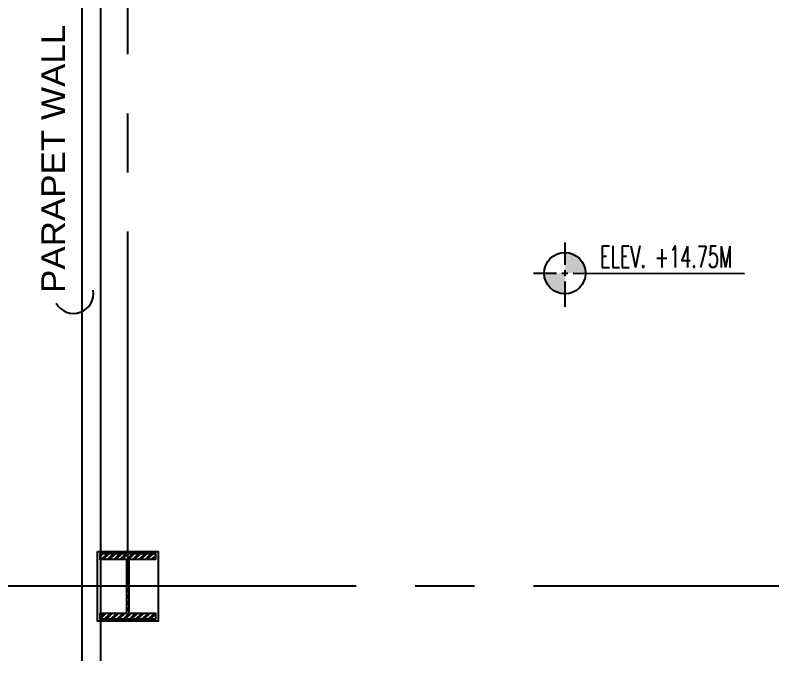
# Model space of a CAD drawing. Header units: millimetres. Extents: x 2148 to 2681, y 758 to 986.
# Drawn here: x 2388.76 to 2396.88, y 866.72 to 873.65 of the extents above; entities that cross this region are included whole.
import ezdxf

# ---------------------------------------------------------------- set-up
doc = ezdxf.new("R2010")
doc.units = ezdxf.units.MM
doc.linetypes.add('CENTER2', pattern=[28.575, 19.05, -3.175, 3.175, -3.175])
for name, color, linetype in [('A-Hatch', 253, 'Continuous'), ('cladding', 2, 'Continuous'), ('COL-EX', 2, 'Continuous'), ('Layer1', 5, 'Continuous'), ('p-boarder', 2, 'Continuous'), ('QUOTE', 2, 'Continuous'), ('S_GRID LINES', 252, 'Continuous')]:
    doc.layers.add(name, color=color, linetype=linetype)
doc.styles.add('100', font='SIMPLEX.shx', dxfattribs={"height": 0.25})
doc.styles.add('MMTX$0$ESMX$0$X-OPTA1D', font='x-opta1d')

msp = doc.modelspace()

# ---------------------------------------------------------------- hatches: boundary and pattern name
at = {"layer": 'A-Hatch'}
h = msp.add_hatch(dxfattribs=at)
h.set_pattern_fill('ANSI32', color=256, scale=0.005, style=0)
h.set_pattern_definition([(45, (99.80573, 3e-13), (-0.0336759605, 0.0336759605), []), (45, (99.82818, 3e-13), (-0.0336759605, 0.0336759605), [])])
h.paths.add_polyline_path([(2389.9812912, 867.808508), (2390.2662912, 867.808508), (2390.2662912, 867.868508), (2389.6662912, 867.868508), (2389.6662912, 867.808508), (2389.9512912, 867.808508), (2389.9512912, 867.228508), (2389.6662912, 867.228508), (2389.6662912, 867.168508), (2390.2662912, 867.168508), (2390.2662912, 867.228508), (2389.9812912, 867.228508)])
at = {"layer": 'Layer1'}
for points in [[(2394.6607057, 871.1031951), (2394.6604701, 870.8811914), (2394.8824738, 870.8809558, 0.414213562)], [(2394.6602684, 870.658088), (2394.6604876, 870.8805927), (2394.4385003, 870.8803273, 0.414213562)]]:
    msp.add_hatch(color=32, dxfattribs=at).paths.add_polyline_path(points)

# ---------------------------------------------------------------- linework, layer by layer
at = {"layer": 'A-Hatch'}
for p, q in [((2389.4735145, 875.0103436, 0), (2389.4735145, 866.7180331, 0)), ((2389.6739851, 875.0103436, 0), (2389.6739851, 866.7180331, 0))]:
    msp.add_line(p, q, dxfattribs=at)
msp.add_arc((2389.38409, 870.6623744), 0.2125325, 208.39781624, 9.84151871, dxfattribs=at)
at = {"layer": 'cladding', "elevation": 0}
msp.add_lwpolyline([(2389.6412912, 867.893508), (2390.2912912, 867.893508), (2390.2912912, 867.143508), (2389.6412912, 867.143508)], close=True, dxfattribs=at)
at = {"layer": 'COL-EX', "elevation": 0}
msp.add_lwpolyline([(2389.9812912, 867.808508), (2390.2662912, 867.808508), (2390.2662912, 867.868508), (2389.6662912, 867.868508), (2389.6662912, 867.808508), (2389.9512912, 867.808508), (2389.9512912, 867.228508), (2389.6662912, 867.228508), (2389.6662912, 867.168508), (2390.2662912, 867.168508), (2390.2662912, 867.228508), (2389.9812912, 867.228508)], close=True, dxfattribs=at)
at = {"layer": 'QUOTE'}
for p, q in [((2394.6600609, 871.2101593, 0), (2394.6603471, 870.9708281, 0)), ((2394.3250054, 870.8820485, 0), (2394.5713181, 870.8817871, 0)), ((2394.6285534, 870.8817264, 0), (2394.692354, 870.8816587, 0)), ((2394.6604156, 870.9135928, 0), (2394.6604919, 870.8497922, 0)), ((2394.7495893, 870.8815979, 0), (2396.5884411, 870.8802042, 0)), ((2394.6605603, 870.7925569, 0), (2394.6608465, 870.5202257, 0))]:
    msp.add_line(p, q, dxfattribs=at)
msp.add_circle((2394.6604695, 870.8816925, 0), 0.2220038, dxfattribs=at)
at = {"layer": 'S_GRID LINES', "linetype": 'CENTER2', "ltscale": 0.2}
for p, q in [((2389.9662912, 867.518508, 0), (2389.9662912, 903.5418845, 0)), ((2403.8485517, 867.518508, 0), (2382.2811398, 867.518508, 0))]:
    msp.add_line(p, q, dxfattribs=at)

# ---------------------------------------------------------------- texts
at = {"color": 2, "style": 'MMTX$0$ESMX$0$X-OPTA1D', "width": 1.1}
msp.add_text('PARAPET WALL', height=0.25536, rotation=90, dxfattribs=at).set_placement((2389.29211, 870.6692594, 0))
at = {"layer": 'p-boarder', "insert": (2395.7476982, 871.0583608, 0), "char_height": 0.231, "width": 11.654519507, "attachment_point": 5, "rotation": 359.95148746, "style": '100'}
msp.add_mtext('{\\W0.6;ELEV. +14.75M}', dxfattribs=at)

doc.saveas('drawing.dxf')
